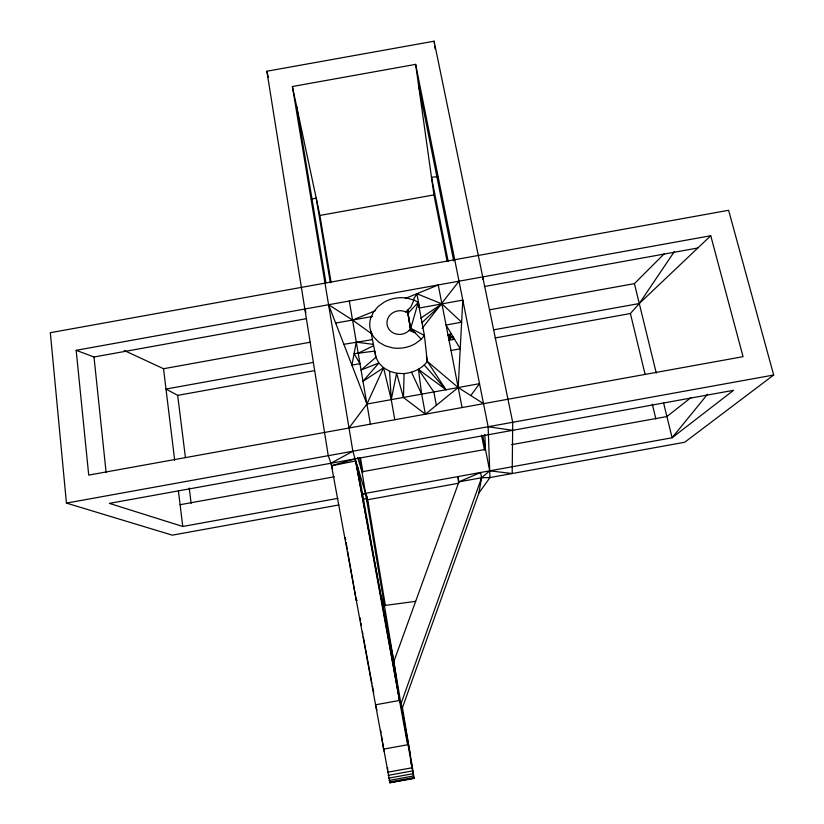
<?xml version="1.0" encoding="UTF-8"?>
<svg xmlns="http://www.w3.org/2000/svg" width="824" height="824" viewBox="0 0 824 824"><rect width="100%" height="100%" fill="white"/><g stroke="black" fill="none" stroke-linecap="round" stroke-linejoin="round"><path stroke-width="1.24" d="M402.452 707.651L478.899 492.989L489.95 477.56L488.138 426.739L415.646 64.375L292.386 86.52L352.868 451.233L358.213 469.608L399.496 700.441L402.452 707.651L413.432 773.664L413.947 778.412L389.937 782.8L390.061 781.914M470.813 395.572L479.517 383.675L458.175 387.548L425.39 414.204L88.724 475.108L76.169 350.313L710.751 235.736L743.052 356.668L425.39 414.204L403.441 397.477L404.09 373.602C412.978 372.706 422.012 368.833 427.285 361.376L424.422 335.481L418.211 302.449L413.967 300.06L406.716 298.061A32.847 30.282 -9.5 0 0 384.221 302.109L378.134 306.507L373.499 312.018L370.635 318.27A25.05 23.062 -9.9 0 0 373.952 337.232L378.813 342.166L385.117 345.792L392.42 347.852A32.764 30.128 -9.5 0 0 415.183 343.752L421.291 339.272L424.422 335.481L410.743 328.302L407.973 313.326L408.313 309.443M380.853 598.543L381.007 595.999L355.175 458.855L331.516 465.766L389.937 782.8M478.899 492.989L481.607 477.745L480.557 472.492L458.947 481.855L393.841 661.579L399.496 700.441L375.445 704.819M412.062 331.536L410.743 328.302L418.211 302.449L407.973 313.326L410.465 329.641M413.967 300.06L410.846 306.95L405.769 311.936A12.854 11.835 -9.5 0 0 389 316.395A12.854 11.835 -9.5 0 0 391.894 332.123A12.854 11.835 -9.5 0 0 409.168 330.393L411.403 329.919M370.852 331.33L375.909 357.307L378.886 363.003L383.551 367.772L366.938 404.038L349.016 427.986M413.133 299.998L416.872 293.725L441.911 303.891L461.636 322.194L446.052 325.027L438.234 284.98L405.243 298.484M450.275 338.726L448.544 337.737L446.052 325.027L451.459 334.101L448.544 337.737L462.068 407.54M674.3 251.639L639.29 303.531L630.401 313.522L495.08 337.984M459.019 281.19L422.094 328.498M453.128 336.903L451.521 337.191L449.029 340.271L454.539 339.261L447.957 334.75L451.459 334.101L460.225 348.789L451.006 350.468M707.538 394.222L672.096 437.771L361.808 494.019M407.375 312.955L408.076 312.172L405.769 311.936M489.404 309.834L634.418 283.631L664.401 253.638M493.463 329.868L639.29 303.531L710.751 235.736M421.795 322.853L441.911 303.891L462.8 300.111L458.175 387.548L483.513 403.647M332.515 467.877L328.261 455.693L266.883 71.225L434.094 41.2L512.713 422.29L512.198 473.532L489.703 470.834L481.607 477.745L400.928 703.923L413.947 778.412L413.576 777.619L389.577 782.007M691.048 397.559L666.915 416.542L511.683 444.651M338.922 504.947L172.298 535.157L66.435 503.103L50.326 332.7L728.612 210.285L773.674 375.023L684.692 442.251L489.95 477.56L481.607 477.745L458.947 481.855L457.938 476.591L458.608 483.245L367.514 499.766L357.719 467.208M420.817 318.116L441.911 303.891L419.56 307.96L416.872 293.725M404.09 373.602L396.602 373.272L389.598 371.284L383.551 367.772L362.993 381.296L370.378 424.133M352.868 451.233L330.929 463.243L332.577 469.021M349.304 300.997L356.298 342.125L351.899 365.125L359.985 363.683L354.104 353.599L358.193 353.249L373.488 345.771M362.158 494.812L365.568 493.339L359.645 457.917M335.656 323.049L352.579 320.062L375.507 310.669M311.307 199.284L316.189 198.038L292.386 86.52M331.516 465.766L355.69 460.946L407.592 744.752L383.582 749.129L381.419 735.235M411.094 329.239L409.878 329.456L410.012 330.218M448.544 337.737L451.521 337.191M426.368 356.462L427.285 361.376L458.175 387.548L366.938 404.038L328.58 304.736L352.579 320.062L372.221 334.204M387.548 772.243L411.619 767.844M388.114 775.363L412.185 770.965M388.671 778.155L412.721 773.757M389.165 780.421L413.195 776.033M389.793 782.584L413.761 778.206M330.331 282.642L316.189 198.038L319.897 215.445L433.96 194.897L415.646 64.375M76.169 350.313L93.998 356.998L306.487 318.651M484.337 286.525L697.856 247.993M352.579 320.062L372.644 316.426M124.156 350.457L163.523 368.73L310.102 342.238M313.388 362.416L165.995 389.041L177.675 395.376L314.624 370.615M66.435 503.103L773.674 375.023M180.095 504.71L334.441 476.766M663.567 402.885L672.096 437.771L733.545 390.318L109.355 503.382L182.753 526.474L337.943 498.345M362.817 499.272L366.587 498.592L368.658 505.771L385.354 605.486M343.866 344.319L372.273 339.632M357.183 600.325L356.267 600.48L347.666 551.39M415.667 601.345L384.468 605.516L381.007 595.999L393.841 661.579M358.193 353.249L374.817 351.065L375.909 357.307L361.067 370.038L378.886 363.003L362.993 381.296L356.298 342.125L373.251 344.381M437.75 176.614L431.488 177.273L448.174 261.373M488.138 426.739L512.631 430.334M409.168 330.393L414.946 332.68M425.39 414.204L421.682 394.171L418.427 369.337L446.011 389.752L427.285 361.376M410.743 328.302L421.291 339.272M424.288 365.022L446.011 389.752M418.427 369.337L433.846 391.966L436.359 405.295M447.957 334.75L450.028 337.459L449.739 335.965M411.537 372.263L421.682 394.171M304.849 309.021L305.941 312.543M383.582 749.129L384.293 751.488M357.719 457.433L361.963 471.781L485.46 449.399L484.821 434.413M356.081 462.202L358.213 469.608M375.559 705.468L376.918 710.247M403.441 397.477L396.602 373.272L391.256 399.681L394.809 419.735M634.418 283.631L656.285 373.076M630.401 313.522L645.099 374.364M652.299 404.172L655.894 419.076M383.551 367.772L391.256 399.681L389.598 371.284M266.883 71.225L268.294 77.446M418.468 84.491L453.705 260.94M371.943 683.508L363.312 636.87M372.448 686.031L373.715 692.335M387.548 767.577L387.692 768.256M482.73 435.618L489.703 470.834M433.96 194.897L447.113 261.27M481.535 435.103L484.512 450.131M365.568 493.339L400.928 703.923L410.445 755.402M368.658 505.771L366.886 496.007M345.246 537.547L345.689 540.06M346.132 542.583L347.234 548.877M387.682 770.018L387.321 767.721M319.897 215.445L331.083 282.21M360.572 458.319L362.89 472.173M360.139 617.969L360.562 620.482M360.984 623.006L361.406 625.529M362.467 631.823L362.89 634.346M296.63 106.389L325.913 282.694M407.973 313.326L410.62 329.755M380.637 730.188L381.028 732.711M434.094 41.2L434.413 43.734M434.742 46.257L435.062 48.791M177.675 395.376L185.431 457.588M189.232 488.055L191.127 503.299M163.523 368.73L174.678 460.225M178.396 490.723L182.753 526.474M418.211 302.449L418.777 307.362M93.998 356.998L106.121 472.523M482.72 276.905L482.802 279.367M412.175 768.205L411.114 762.118L412.175 768.205"/></g></svg>
